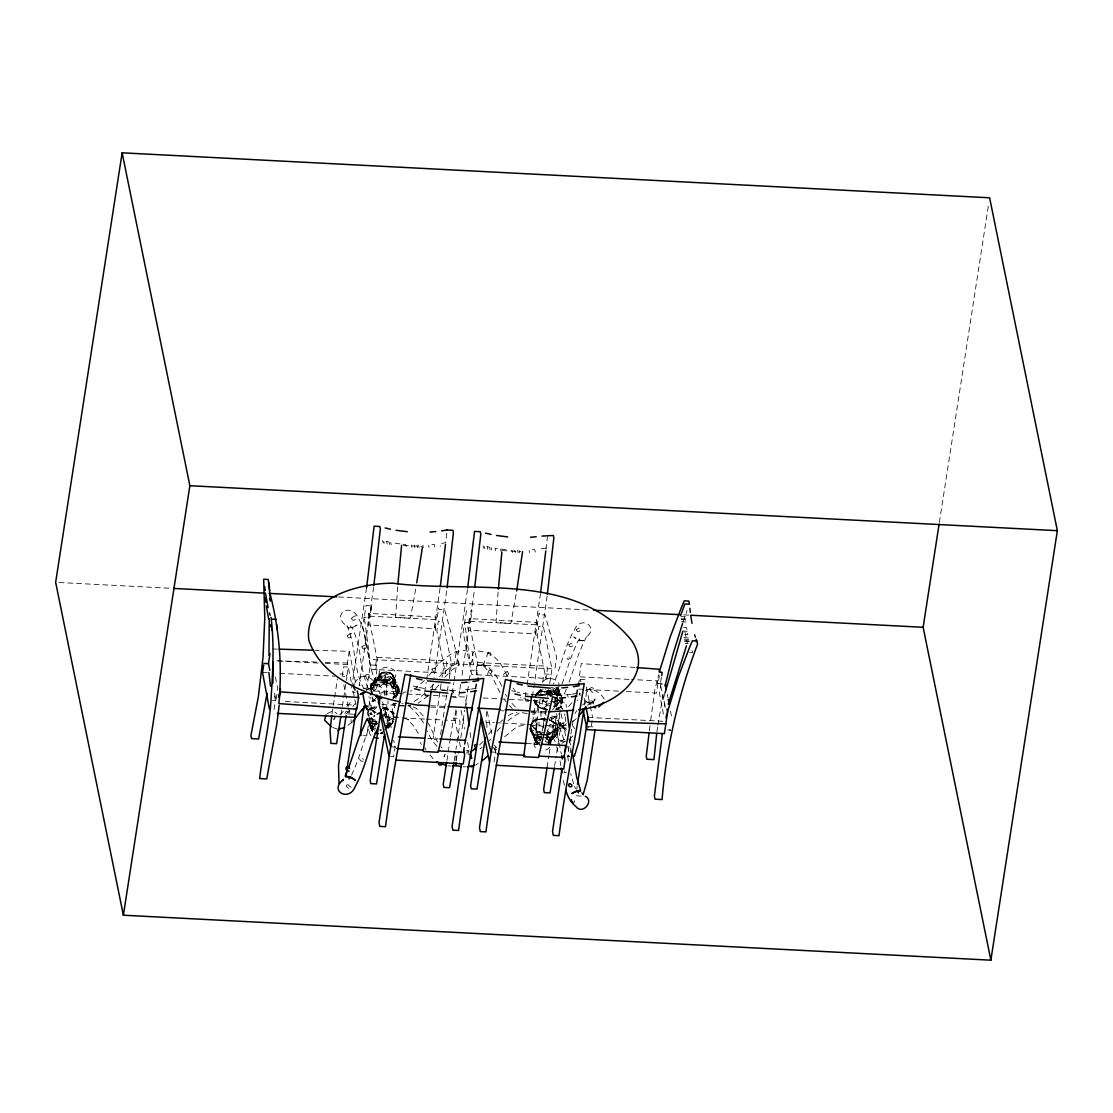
<?xml version="1.0" encoding="UTF-8"?>
<svg xmlns="http://www.w3.org/2000/svg" width="1113" height="1113" viewBox="0 0 1113 1113"><rect width="100%" height="100%" fill="white"/><g stroke="black" fill="none" stroke-linecap="round" stroke-linejoin="round"><path stroke-width="0.75" stroke-dasharray="5 3.75" d="M543.353 727.93L543.367 722.754L536.549 723.13L535.603 741.453L538.066 744.221M534.031 700.091C533.642 706.143 540.974 708.619 545.787 709.704M561.954 699.326L560.368 706.894L555.999 709.412M543.867 726.316L543.909 724.883M391.08 673.435L393.557 676.203L392.875 681.045A6.956 3.645 8.8 0 1 381.689 682.019A6.956 3.645 8.8 0 1 383.693 675.953A6.956 3.645 8.8 0 1 392.875 681.045M550.392 743.484L550.003 741.216L545.815 738.35M557.627 687.417L556.959 692.272M397.661 586.788L395.602 617.381L410.447 618.16L415.719 588.707M498.095 591.991L496.05 622.598L510.895 623.363L516.168 593.925M393.682 698.282L394.865 691.91L399.957 692.063M446.814 533.169L445.701 542.713L440.011 543.701L440.511 546.191M460.838 737.641L464.636 710.233M545.968 549.502L547.443 536.786M649.408 730.615L650.451 722.114M650.66 720.417L654.847 689.74L658.59 674.728M373.648 587.094L359.151 685.761M446.703 590.878L434.056 677.873M474.096 592.311L461.714 677.622M547.137 596.095L534.504 683.09M366.553 587.817L351.597 688.279L352.39 692.147L355.242 692.286M440.052 588.165L426.724 679.473M467.446 589.584L454.118 680.892M540.501 593.382L527.172 684.676M656.948 731.811L657.644 726.914M657.88 725.286L663.251 694.303M348.272 712.25L346.268 711.11L344.821 713.711M274.048 709.551L275.44 700.494L274.174 693.789M332.022 713.976L334.345 698.95M334.61 697.281L337.448 678.916M342.164 676.579L343.667 666.84L348.23 667.077L346.727 676.815L343.291 676.634M351.263 681.977L347.409 663.014L349.218 651.328L315.021 650.27M341.065 714.796L342.122 708.007M342.387 706.31L346.853 677.441L346.213 674.325L339.827 673.991M369.502 616.171L436.853 619.663L438.661 607.976L438.953 609.423L444.657 609.729L456.205 652.121L454.396 663.807L369.933 659.439L364.257 617.145L366.066 605.458L371.603 605.931L369.794 617.618L368.765 617.562M368.82 613.374L367.888 624.922L435.322 628.72L436.254 617.172L368.82 613.374L369.794 617.618L364.257 617.145M371.561 605.736L369.753 617.423L364.146 617.131L362.643 626.869L371.283 669.316L450.042 673.407L449.151 669.038L443.447 668.746L442.153 677.094M366.511 689.99L370.392 664.948L376.097 665.254L376.987 669.623L373.565 691.688M371.032 684.926L370.49 690.742M370.629 689.211C371.728 681.713 377.905 671.64 386.42 672.085M368.723 707.367L370.281 697.35M369.627 717.162L366.734 735.846L361.029 735.554M370.685 710.372L373.314 693.385M379.296 678.304L380.423 673.546L371.088 686.846L374.121 691.062L397.731 691.827L398.357 687.737L393.585 676.217M372.285 724.73L371.617 729.572L372.855 731.505L367.234 718.372M393.056 716.758L395.63 700.063M395.894 698.394L396.673 693.385M393.682 717.259L391.915 722.838L387.199 725.175M398.412 689.67L397.091 695.5L392.875 698.31M398.565 689.837L398.009 693.956L395.379 697.197M441.124 683.772L433.444 736.208L434.084 739.338L438.355 739.561M440.581 734.538L448.205 685.288M449.249 678.499L451.544 663.668L442.946 621.402L438.383 621.165L436.866 630.904L445.478 673.17L446.981 663.431L446.48 660.927L376.848 657.324L375.345 667.063L375.846 669.553L377.349 659.814L368.723 617.367M446.911 760.513L450.32 738.434M450.584 736.736L453.478 718.052L459.182 718.358L460.072 722.727L455.94 749.439M537.162 624.88L536.689 622.376L469.269 618.591L467.863 627.635L468.336 630.139L535.77 633.937L539.109 613.193L539.388 614.64L545.106 614.933L556.653 657.338L554.844 669.024L470.382 664.642L464.705 622.348L470.201 622.626M455.871 709.997L454.619 718.122L459.113 740.187M456.636 710.873L455.12 720.612L444.936 720.083M464.705 622.348L470.243 622.835L472.009 610.94M454.132 761.125L454.897 756.117M464.886 708.564L469.032 681.852M469.283 680.182L470.841 670.165L476.545 670.457L477.435 674.826M473.498 664.238C470.173 649.769 473.679 649.505 486.729 652.635C497.72 656.559 504.05 668.064 508.015 678.415M475.334 688.404L476.114 683.312M486.687 711.597L485.95 722.212L494.436 722.657M486.951 727.485L486.576 719.777M494.033 761.988L495.549 752.249L494.172 745.487M530.706 724.827L530.038 729.098C531.054 734.079 536.577 735.846 540.876 737.029M530.136 728.945L531.04 722.949C534.56 717.732 542.031 718.219 547.513 719.221M543.408 732.674A12.744 6.692 8.8 0 1 532.348 723.937L535.965 700.564M541.308 690.644L533.892 741.425L534.518 744.541L540.236 744.834M542.601 682.297L543.895 673.949L549.599 674.241L550.49 678.61L471.731 674.534L463.091 632.073L466.514 610.661L472.051 611.148M542.059 734.232A6.956 3.645 8.8 0 0 535.909 736.597L535.645 742.427L539.596 744.903M541.015 739.742L548.639 690.505M549.697 683.702L551.992 668.871L543.394 626.605L538.831 626.369L537.315 636.107L545.913 678.374L547.429 668.635L546.914 666.144L477.296 662.527L475.78 672.266L476.294 674.77L477.797 665.031L469.157 622.57M548.89 743.247L549.502 739.352M558.935 684.676C559.936 692.481 549.961 692.453 545.273 689.698M547.081 767.414L548.932 755.532M549.196 753.835L553.926 723.269L559.63 723.561L560.521 727.93L555.86 757.981M546.706 733.022A12.744 6.692 8.8 0 0 557.446 728.319L561.063 704.946M558.253 727.304L557.251 733.453L549.502 742.761L554.037 736.305M557.683 731.422L557.641 725.342L550.879 720.264M554.58 766.328L555.61 759.65M573.056 720.528L568.061 752.791L568.687 755.922M576.993 695.069L578.05 688.265M578.565 684.954L579.817 676.829L629.833 679.431M570.19 752.931L570.955 747.922M584.603 705.127L586.927 690.102M576.715 789.354L577.23 785.959M592.13 720.89L591.128 727.387L588.081 727.234M657.936 683.354L656.433 693.093L625.381 691.479M659.355 675.577L658.061 683.925L657.435 680.864L631.558 679.514M661.372 677.358L660.343 684.036L665.115 707.478M939.358 522.498L988.553 204.667M432.206 689.545L432.999 684.551M459.599 690.964L458.542 697.642L452.838 697.35M459.864 689.309L460.657 684.3M532.39 696.432L534.24 684.745M424.651 692.077L426.209 682.631M452.045 693.496L453.867 682.464M525.099 697.281L526.393 689.406M455.954 760.318L457.137 755.226M530.651 725.203L532.32 721.502M458.751 665.059L457.332 658.757L457.735 659.661A6.97 1.21 64.5 0 1 458.639 664.948L464.33 664.211L470.34 664.948L472.761 658.729L472.942 651.898L463.161 650.451L452.991 652.51L439.232 662.986L427.392 677.316M475.668 689.197L476.698 684.412M576.117 694.415L577.146 689.615M384.486 695.333L384.597 691.103L375.902 681.949L376.361 682.617C365.76 662.903 369.711 638.5 358.817 618.856C350.804 600.867 329.893 614.724 347.381 626.424L346.936 625.77C356.341 645.665 353.002 669.581 364.062 688.905M382.733 706.685L383.192 703.694L382.135 701.496M665.101 692.731L663.501 698.352L665.157 706.463M444.936 754.364L444.087 756.826L444.546 755.991A6.97 2.922 -54.8 0 0 445.144 754.489M683.145 621.708L687.124 610.564M565.807 728.625L566.308 730.142M546.706 733.467L550.072 724.16L556.097 727.499L549.279 743.178M569.133 682.158L579.609 651.55L586.454 636.594L585.772 637.568C599.921 627.231 580.986 614.821 574.489 629.708C564.388 646.514 561.369 666.423 553.398 684.203M385.543 729.683L391.053 715.395L386.628 721.808M566.28 689.392L563.693 695.514M383.735 716.828L385.71 712.278L385.001 712.07M554.566 701.76L554.622 701.663A12.146 3.534 -70.4 0 0 554.97 700.828A80.72 23.484 -70.4 0 0 561.091 686.401M383.609 680.029L385.446 675.939L381.328 674.631A6.956 2.421 45.6 0 0 381.3 677.094M593.605 704C594.467 698.602 584.728 700.981 591.212 704.028M371.909 683.159L370.685 691.145M535.27 696.321L537.899 693.065L540.403 691.966M546.859 710.442L545.662 713.53L545.968 716.216M548.639 742.232L556.097 727.499L545.481 737.752L552.243 737.293L556.959 734.956L558.976 727.471L556.709 723.603L549.085 719.819M372.076 688.808L380.465 673.56L372.076 688.808L373.926 690.672L391.553 677.998L398.51 687.904M534.63 696.195L540.334 690.45M551.144 689.559L547.067 695.736M384.027 715.075L385.71 712.278M543.074 681.462C546.747 676.634 556.472 678.234 559.004 683.563M549.794 747.38L546.511 749.8L542.615 750.134M385.056 729.307L387.644 725.356L386.684 712.501L384.43 711.805M384.778 729.697L387.644 725.356L390.413 724.424M561.049 699.854L552.451 709.802M571.804 702.818L567.046 708.564M385.348 717.955C388.159 714.88 386.044 710.038 382.858 708.132M543.673 699.326C540.459 702.957 543.687 708.578 547.763 709.913M578.023 699.854L577.271 700.494M335.152 717.37L333.747 719.638L334.137 718.748A6.97 5.815 83.4 0 1 334.999 717.37M385.696 728.319L393.821 721.266M393.724 721.419L390.44 724.646L387.686 725.565M557.321 733.077L547.443 744.792L557.321 733.077L548.389 744.082M557.251 733.453L549.293 742.969L557.363 733.3L557.641 731.199L555.526 727.332L548.709 726.719M574.503 802.278L574.545 800.678M346.936 706.254L352.543 700.007M354.657 683.382C361.28 669.358 378.323 678.582 376.597 692.077M494.645 748.91L496.092 747.018M540.459 689.963L535.423 696.488C537.913 690.853 545.523 691.062 550.712 691.716M488.454 734.357L491.696 730.504M540.375 689.796L535.228 696.098L540.96 690.519M535.576 694.442L539.346 690.616M572.819 735.916L570.579 738.322M444.713 677.386L451.628 670.263L459.001 664.976M380.98 675.16L376.319 680.739L379.811 693.761L386.893 694.985L386.726 683.41L385.446 675.939L386.893 694.985M388.646 727.582L392.583 722.935L386.03 723.186M387.727 728.709L392.75 722.81M438.981 684.871L433.847 690.477M343.333 711.416L339.771 714.616M366.928 690.088L369.516 688.279L368.709 688.822A6.97 6.664 -67.1 0 1 367.04 689.392A7.012 6.664 86.3 0 1 365.398 689.504M483.056 741.397L478.896 745.682M540.988 689.823L535.228 696.098L540.807 690.408M377.154 696.961L373.551 700.731M373.064 710.762L376.584 707.478M540.835 689.531L536.104 694.331L559.728 695.096M424.345 680.544L415.845 687.959M504.69 736.736L517.044 726.539L524.32 725.12M387.644 727.582L393.765 721.641M369.266 719.847L371.631 717.565M543.116 689.629L537.398 692.982L540.598 689.963M383.15 710.734L387.95 705.433L388.006 700.828M555.47 716.549L549.252 721.614M387.894 727.137L392.583 722.74L388.618 726.024M385.974 726.733L393.96 719.36M351.931 722.337L345.99 726.9M587.247 705.35L591.198 702.971M576.27 718.664L572.694 721.655M383.178 731.644L380.841 733.731L382.455 733.439M387.853 727.471L392.513 723.311L387.407 722.852M540.807 690.157L536.104 694.331C542.657 688.808 553.258 690.491 559.756 695.319L556.987 691.103L543.047 695.555M537.398 692.982L541.294 689.67M372.062 683.326L373.662 681.671M396.938 695.333L392.68 697.921M546.594 742.969L556.013 735.123M428.157 695.722L418.029 703.319M500.864 721.558L502.867 719.902M347.131 784.721L346.213 786.168L349.468 789.117M327.236 713.628L333.051 710.845L337.016 713.586M388.646 726.399L392.513 723.311M496.676 749.536L495.549 750.232L492.669 746.628M377.251 680.641C381.119 677.9 385.376 672.447 390.802 674.395A6.956 5.106 -32.2 0 1 393.209 677.483L396.437 693.176L393.877 694.234L390.635 683.132L377.251 680.641C388.103 675.521 410.502 689.253 393.279 698.129M579.122 694.317L580.318 693.385M374.817 699.813L373.008 701.148L374.288 700.216M554.733 717.064L556.013 716.132L554.302 717.398M387.908 726.316L392.833 722.587M556.319 734.803L548.876 740.368L531.611 725.551L530.038 729.098L536.508 743.359L537.732 744.207M546.553 706.059L548.208 704.863M381.759 672.878L374.691 681.699L380.799 673.588L384.667 672.099M387.825 726.427L392.583 722.935M420.436 742.427L421.326 744.569M568.771 739.686L570.051 738.754M564.249 770.864L564.208 772.853L566.517 772.074M508.349 715.812L510.992 713.962L517.114 712.32M547.387 705.461C540.473 708.285 537.704 718.428 545.996 721.266M363.2 761.125C357.996 762.572 359.207 753.696 363.436 759.414M368.779 709.468L376.792 706.922M368.681 709.621L370.754 708.285M368.723 709.844L376.82 707.131M532.209 721.655L537.148 719.235L543.965 718.859M556.11 734.97L551.172 737.39L544.368 737.766M519.215 713.071L519.117 713.127A12.146 10.17 -9.7 0 0 518.38 713.642A80.72 67.643 -9.7 0 0 505.845 722.49M476.03 764.77L478.131 763.504M373.439 700.773L372.368 701.273L374.914 700.8M555.582 716.508C557.683 715.617 553.078 717.621 550.865 715.311M561.842 743.206L565.794 741.147M369.099 690.088L370.504 689.587M566.169 725.384L561.759 725.843M373.815 681.852L376.166 680.572L382.872 679.96M556.89 709.092L561.133 706.505L562.621 700.842L557.599 687.403M556.917 709.315L561.175 706.727L562.594 699.131M557.07 709.482L561.328 706.894L562.761 699.312L544.048 705.141L537.941 701.858M585.508 690.519C592.812 686.985 601.479 693.218 604.47 699.646M548.932 718.191C556.737 715.645 561.606 725.954 565.668 731.213M381.411 672.864C385.543 671.362 391.859 671.807 393.919 676.245L396.437 693.176L398.259 691.716L393.571 675.327L387.839 672.28M559.769 724.591L559.825 724.577A12.146 6.636 75 0 0 560.284 724.354A80.72 44.144 75 0 0 565.682 722.031M369.836 708.271L375.791 706.825M566.42 723.687C558.545 729.224 564.221 727.206 559.505 729.001L560.312 728.459A6.97 6.664 -67.1 0 1 566.976 728.932M534.282 720.32L540.32 718.956L547.443 719.596M395.685 684.092L389.8 681.017L371.088 686.846L381.815 673.935A6.956 5.579 46.8 0 1 386.35 673.421L390.649 676.454L395.532 683.925M411.991 690.742L410.433 691.173M555.443 690.199L550.796 691.396M540.487 736.027L535.812 737.335L530.108 728.723L530.428 726.845L531.68 725.189L547.012 726.566M546.733 734.274L557.641 731.199L549.53 738.183L545.203 738.197M379.408 680.099L376.319 680.739L380.27 674.45C376.097 679.18 368.528 685.566 372.187 692.689M540.125 695.514L554.191 692.578L546.942 691.173L550.81 694.637M554.441 706.059L557.53 705.419L557.265 687.389L559.129 695.235M468.712 752.652L466.305 753.028M548.194 689.768L553.342 694.415L556.597 705.517L553.467 706.129L559.408 709.913M380.646 733.69L382.218 733.397M375.318 725.648L371.923 726.552L370.184 728.389L369.502 733.397L370.949 735.637M380.507 733.704L382.093 733.439M539.666 737.529L535.158 739.269L533.934 744.166L534.323 746.433L538.511 749.299M382.733 672.349L384.333 672.085M409.918 705.336L407.928 705.642M546.135 547.999L540.445 548.904L540.96 551.408M471.425 689.017L476.002 688.293M571.873 694.22L576.451 693.496M540.681 741.175L538.483 736.222L541.558 735.735M373.62 707.214L376.89 706.769M384.486 725.634L387.755 725.189M406.148 691.994L403.407 692.258M470.312 689.197L462.897 690.018M570.746 694.401L555.011 695.736M553.718 702.734L558.698 703.764L562.844 709.607M564.611 741.383C552.493 741.397 553.022 725.954 551.144 717.342L551.547 718.887L550.893 716.814M374.246 729.349L372.048 728.862L370.448 722.699L368.097 720.987M441.722 690.45L457.429 690.408M377.836 723.52L372.911 723.714L376.055 724.953M484.739 666.645L485.379 666.576A6.97 2.922 -54.8 0 1 484.475 661.289L484.934 660.454L484.099 662.917A7.012 2.56 -62.9 0 0 484.739 666.645C481.512 664.002 475.682 666.339 473.512 664.211M540.181 742.705L537.704 742.427A6.956 3.589 -32.2 0 1 536.591 739.895M465.86 766.829L462.883 766.774M404.047 706.032L397.605 705.712M545.607 737.418L551.241 737.015L556.083 734.747L534.532 734.343L540.848 736.82M450.988 765.994L448.01 765.841M272.295 648.949L277.415 649.102M316.635 662.068L275.607 660.788L318.527 663.07M325.177 662.332L347.409 663.014M428.296 696.07L425.444 695.931L424.916 693.357M528.731 701.287L525.879 701.134L525.364 698.561M403.309 545.453L422.147 546.427M502.046 550.573L520.87 551.547M59.114 582.502L171.889 588.346M338.449 596.971L588.29 609.938M683.702 614.877L688.905 615.155M680.836 616.546L685.399 616.783M681.059 618.731L685.622 618.967M681.142 619.551L685.705 619.788L686.165 623.809M681.393 621.764L685.956 622M683.632 627.482L686.679 627.635L687.806 634.688L684.759 634.535M682.659 631.029L687.222 631.266M469.95 621.388L537.301 624.88M469.199 622.779L470.131 622.821M683.855 637.666L688.418 637.902M684.175 639.168L688.738 639.405M684.495 640.671L689.072 640.907M684.676 641.352L689.239 641.603M685.177 643.439L688.224 643.592M689.726 652.274L692.773 652.427L691.966 650.604M325.399 663.418L347.729 664.586M580.318 679.333L584.895 679.57M262.529 672.489L267.329 672.725M279.739 673.337L334.707 676.189M618.494 691.131L578.816 689.072L580.165 695.695M431.399 689.281L451.948 690.352L452.17 691.827M531.847 694.498L552.396 695.555M380.883 692.689L465.359 697.072L466.486 705.531M483.056 697.99L531.318 700.494M533.044 700.578L565.794 702.275L566.475 707.353M430.731 705.725L446.327 706.532M531.291 710.943L546.886 711.75M381.94 704.529L410.28 706.004M430.648 707.061L445.937 707.854M500.53 710.678L503.925 710.859M531.096 712.264L546.386 713.057M272.393 700.327L275.44 700.48M285.262 701.496L354.254 705.072M588.067 717.412L663.64 721.321M383.275 714.421L386.128 714.56L387.018 718.928M667.772 729.947L670.972 730.114L667.925 729.933M347.952 713.934L352.751 714.184M588.04 726.608L594.425 726.942M424.554 719.026L385.501 717.009L384.987 714.504L386.503 704.766L391.317 728.445M426.251 719.109L443.238 720M496.134 722.74L501.226 723.005M502.923 723.088L525.002 724.229M526.699 724.326L543.687 725.203M545.384 725.286L555.568 725.815L557.084 716.076L556.57 713.586L555.067 723.325L561.286 753.891M427.795 738.364L438.16 738.907M526.519 743.484L540.334 744.194M390.635 746.781L396.339 747.087M491.083 751.998L496.788 752.291M466.472 750.913L469.227 751.052L463.69 750.579M566.92 756.117L569.661 756.27L564.138 755.783M390.552 756.617L393.599 756.77L395.101 747.032L393.724 740.27M581.097 796.087L576.826 795.878L576.186 792.748M352.098 722.824L351.207 722.643L351.04 719.596M533.336 700.23C539.875 698.714 538.956 716.633 532.278 713.962M396.743 703.319L392.819 703.861L392.235 716.522L400.75 717.37M531.43 711.569C538.136 709.844 537.217 727.763 530.678 725.314M541.628 738.016L535.77 737.418L530.108 728.723L530.748 730.907L534.56 734.552M635.008 667.466L581.306 663.585L579.497 675.271L580.847 681.866M542.17 695.653L530.887 694.623M377.182 721.92L368.667 721.154L376.166 725.022M382.719 679.779L389.8 681.017M495.535 550.796L495.035 548.292L506.206 549.752L506.707 552.257M402.948 544.229L405.758 544.549L406.273 547.039M430.439 689.42L436.059 690.046M528.508 699.938L520.327 697.378L520.954 697.809M527.228 713.656L521.232 712.376M401.807 703.625L403.184 703.792M386.044 672.043L388.214 672.322M547.958 719.485C542.532 718.553 535.033 718.122 531.722 723.436L530.859 729.224C534.727 733.94 533.016 742.83 539.735 744.959M400.137 543.923L394.586 543.088L395.087 545.593M528.105 694.206L517.128 692.105M375.206 712.612L368.236 707.743M589.487 703.11C587.149 702.136 591.629 704.348 589.278 702.985L590.808 704.112M419.392 687.528L424.888 688.585M559.922 695.486L544.702 692.578L557.084 689.517L560.994 696.042M549.112 719.276L555.095 723.603L561.258 725.732M337.322 729.098L332.37 727.346M559.839 725.439L563.261 726.163M418.043 687.222L411.323 685.538M546.733 709.51L540.111 707.367L535.673 703.889M543.283 708.87L546.928 709.899M511.757 690.742L514.429 691.479M539.235 744.903L540.974 745.362M538.483 736.222L539.179 736.416M382.9 707.381L391.651 711.499L393.932 715.367M537.412 736.152L540.779 737.182M384.013 707.409L390.329 709.885L394.085 713.906M383.915 707.562L390.232 710.038M383.957 707.771L392.569 711.986M376.695 721.794L367.22 718.873L372.827 731.519M377.349 724.994L368.737 720.793M564.848 739.143L560.715 741.202L561.369 742.941M404.701 718.344L408.694 719.902L408.068 719.471L414.69 727.401L419.796 736.096M409.64 705.475L410.558 705.795M542.114 733.829L530.038 729.098L538.205 743.178A6.956 6.163 -16.2 0 0 539.735 743.943M543.631 734.427L551.172 737.39M373.008 711.11L376.041 712.292M383.582 715.242L394.155 719.388M557.182 693.691L554.037 692.397L557.53 705.419L556.319 687.917M540.139 707.59L543.436 709.037M389.564 672.753L391.122 673.448L389.592 672.767M398.551 688.126L379.269 679.473L393.014 680.238L398.565 688.516L392.986 680.307L398.551 688.126L393.181 675.243M413.215 706.866L416.679 708.591L424.415 717.398M368.041 718.01L377.001 722.365M550.921 720.473L557.669 725.565M550.824 720.626L556.069 723.798L558.183 727.679M375.707 701.051L371.032 697.281M537.565 705.962L540.292 707.757M381.022 730.657L379.714 729.836A6.956 3.645 8.8 0 0 381.467 729.822M559.269 695.5L550.17 691.632L560.98 702.999L559.505 696.794M368.626 720.946L373.871 724.118L372.006 718.149M542.128 699.799L549.989 706.226M383.86 679.932L398.259 691.716L392.792 676.189L396.437 693.176L393.571 675.327L393.446 694.192L393.098 682.464M547.262 730.545L552.521 736.18L555.234 741.856M347.812 784.54L351.054 787.489M483.905 666.089L491.431 675.034L500.613 694.011M409.487 706.338L409.556 706.421A12.146 10.17 -9.7 0 1 410.113 707.005A80.72 67.643 -9.7 0 1 423.524 722.921M535.715 704.098L537.718 706.129M509.225 705.405L512.342 708.689M572.68 725.926L574.809 728.653M433.194 758.774L428.7 753.557M372.577 731.561L371.269 729.641L370.448 722.699L374.135 724.313L375.638 729.057M554.246 703.889L554.274 703.917A12.146 3.534 -70.4 0 1 554.455 704.181A80.72 23.484 -70.4 0 1 558.016 709.885M374.761 713.363L374.789 713.391A12.146 3.534 -70.4 0 1 374.566 713.099A80.72 23.484 -70.4 0 1 369.516 701.065A66.432 19.324 -70.4 0 0 368.973 696.655M372.493 731.491L371.241 729.572L370.253 713.767M440.762 746.656L441.958 748.047M494.492 745.223L496.384 747.602M392.639 711.61L394.141 713.53M374.274 730.545L368.876 722.073M504.62 699.882L506.081 701.76M394.239 705.503L393.654 703.235M515.528 691.535L513.19 688.196M547.318 690.227L550.685 695.792M554.065 701.357L556.597 705.517M556.069 687.848L560.785 695.653M560.98 706.407L561.495 707.256M561.856 707.854L562.357 708.689M437.59 742.232L428.408 723.269M424.999 747.894L426.14 749.828M368.904 722.448L372.145 728.278L370.448 722.699L371.297 728.681L368.737 722.518M535.868 704.279L534.63 699.994M370.643 690.923L371.631 692.884M562.552 698.922L557.863 687.987L561.119 695.792M368.361 722.073L371.979 730.573L367.234 718.497M530.72 730.698L535.673 742.413L530.372 727.22L536.981 742.051L530.372 727.22L536.508 743.359M559.436 726.719L559.477 726.831A12.146 6.636 75 0 1 559.769 727.707A80.72 44.144 75 0 1 564.722 742.802M569.216 740.215L570.677 745.32M556.667 746.559L558.531 753.696M564.444 713.962L564.848 715.506M564.444 785.277L563.248 780.422M565.154 716.73L566.225 723.881M684.982 631.892L687.278 643.119M657.574 683.34L663.904 684.161L660.858 683.994L659.453 693.037L663.557 714.796M586.301 686.985L589.946 704.404M590.28 706.059L592.631 717.648M584.2 698.366L585.535 704.974M567.616 694.776L568.117 697.281M535.242 552.09L534.741 549.585L529.009 550.059L529.51 552.549M561.133 713.823L565.627 735.888M567.7 746.086L569.077 752.875M518.992 550.337L519.507 552.827M535.297 631.433L536.188 635.801M517.559 550.337L518.074 552.841M514.721 550.253L515.222 552.744M511.869 550.156L512.37 552.646M500.586 549.126L501.1 551.631M491.153 547.554L491.668 550.059M490.04 549.739L489.539 547.248L484.127 545.982L484.628 548.486M487.091 546.678L487.605 549.182M483.07 545.69L483.585 548.194M469.269 618.591L470.243 622.835M487.285 711.666L492.099 735.331M467.168 689.573L467.669 692.063M434.793 546.886L434.293 544.382L428.561 544.855L429.075 547.346M461.032 710.317L464.831 728.987M467.599 742.566L468.976 749.369M453.13 690.603L453.645 693.093M422.829 545.106L423.343 547.596M459.46 741.884L461.185 750.371M418.544 545.12L419.058 547.624M434.849 626.229L435.74 630.598M417.111 545.133L417.625 547.638M414.273 545.036L414.773 547.54M411.42 544.953L411.935 547.443M390.719 542.351L391.22 544.841M389.592 544.535L389.091 542.045L383.679 540.779L384.18 543.269M386.656 541.475L387.157 543.965M382.635 540.487L383.136 542.991M349.218 651.328L355.59 682.672M353.113 691.062L355.979 705.155M343.847 684.857L348.216 706.379M348.564 708.035L349.899 714.657M275.384 677.038L277.777 688.766L275.968 700.453L273.923 690.408M667.327 694.289L667.953 697.628M670.471 711.012L672.057 719.388M560.048 760.889L560.855 765.688M570.343 736.124L571.47 744.583M470.117 732.604L471.036 739.366M455.857 755.713L456.26 760.958M657.449 680.919L657.686 683.897M537.509 735.985L536.549 723.13L536.549 740.966M534.824 700.383L534.88 702.317M534.671 700.216L534.727 702.15M501.629 686.248A66.432 55.664 -9.7 0 0 487.132 666.061A25.349 21.244 -9.7 0 0 481.679 664.489M515.43 707.061A80.72 67.643 -9.7 0 1 510.728 701.886M506.693 696.307A80.72 67.643 -9.7 0 1 505.497 694.359M552.076 688.891A4.619 2.421 8.8 0 1 554.469 692.203A4.619 2.421 8.8 0 1 549.015 693.135A4.619 2.421 8.8 0 1 545.662 689.99M551.325 687.389A6.956 3.645 8.8 0 1 557.043 691.966A6.956 3.645 8.8 0 1 550.212 694.582A6.956 3.645 8.8 0 1 543.311 690.477M555.944 687.041A6.956 3.589 -32.2 0 1 555.818 690.185M546.998 737.599A4.619 2.421 8.8 0 1 545.356 740.256M540.793 739.978A4.619 2.421 8.8 0 1 538.136 737.376A4.619 2.421 8.8 0 1 541.113 735.498M547.109 735.623A6.956 3.645 8.8 0 1 545.106 741.689M539.833 741.008A6.956 3.645 8.8 0 1 535.909 736.597M548.834 740.98A6.956 4.076 50.6 0 1 548.097 743.206M592.478 703.319A25.349 13.871 75 0 0 589 701.705A66.432 36.326 75 0 0 582.461 704.974M574.962 713.53A66.432 36.326 75 0 1 576.882 710.637M497.01 731.269A80.72 67.643 -9.7 0 1 502.116 725.871M468.99 753.96A25.349 21.244 -9.7 0 1 467.808 754.044M491.042 738.907A66.432 55.664 -9.7 0 1 489.4 740.715M482.082 747.449A66.432 55.664 -9.7 0 1 480.065 748.979M549.585 720.375A12.744 6.692 8.8 0 1 557.446 728.319M532.348 723.937A12.744 6.692 8.8 0 1 546.386 719.582M558.448 699.674A12.744 6.692 8.8 0 1 553.509 709.524M547.026 709.301A12.744 6.692 8.8 0 1 536.772 698.95M550.003 696.209A12.744 6.692 8.8 0 1 556.083 698.185M562.037 683.925A80.72 23.484 -70.4 0 0 566.447 671.389A66.432 19.324 -70.4 0 1 577.48 642.076A25.349 7.374 -70.4 0 1 580.04 638.361M559.018 713.461A80.72 23.484 -70.4 0 1 559.505 716.216A66.432 19.324 -70.4 0 0 563.999 729.168A25.349 7.374 -70.4 0 0 566.169 727.902M561.898 727.888A7.012 6.664 86.3 0 1 565.307 728.125M575.518 788.797A66.432 36.326 75 0 1 574.6 786.362M573.724 783.886A66.432 36.326 75 0 1 570.76 773.772M568.326 760.916A66.432 36.326 75 0 1 568.02 758.356A80.72 44.144 75 0 0 567.602 755.755M439.621 676.565A66.432 55.664 -9.7 0 1 455.37 664.113A25.349 21.244 -9.7 0 1 461.213 663.237M433.569 684.119A80.72 67.643 -9.7 0 1 430.383 687.848M425.083 693.121A80.72 67.643 -9.7 0 1 412.853 702.303M374.678 728.445A6.956 3.645 8.8 0 1 376.681 722.379M375.345 727.095A4.619 2.421 8.8 0 1 377.488 723.631M382.552 732.062A6.956 6.316 22.6 0 1 380.896 732.604M372.048 728.862A6.956 1.92 -25.4 0 1 373.551 726.678M368.111 688.502A80.72 44.144 75 0 1 360.779 660.315A66.432 36.326 75 0 0 353.294 629.875A25.349 13.871 75 0 0 350.205 625.812M436.88 746.322A66.432 55.664 -9.7 0 1 427.392 731.032M381.982 708.021A12.744 6.692 8.8 0 1 393.014 714.991A12.744 6.692 8.8 0 1 385.488 721.321M375.818 720.32A12.744 6.692 8.8 0 1 370.573 717.648M370.379 709.398A12.744 6.692 8.8 0 1 378.684 707.673M372.507 692.564A12.744 6.692 8.8 0 1 378.142 684.578A12.744 6.692 8.8 0 1 394.684 688.669A12.744 6.692 8.8 0 1 391.943 697.364M363.756 688.71A25.349 7.374 -70.4 0 1 365.022 688.112A66.432 19.324 -70.4 0 1 366.72 690.13M351.541 775.205A66.432 19.324 -70.4 0 0 362.574 745.891A80.72 23.484 -70.4 0 1 372.994 718.789M352.918 706.63A66.432 36.326 75 0 0 353.851 705.141A80.72 44.144 75 0 1 354.88 703.819M349.83 710.567A66.432 36.326 75 0 1 346.338 713.697M589.459 689.017C596.025 698.964 594.648 682.909 589.459 689.017M370.657 688.071C377.808 690.825 369.474 675.661 370.657 688.071M379.13 674.214L379.06 675.327C382.093 682.227 397.647 682.519 395.671 672.419C392.945 666.005 378.17 664.934 379.13 674.214M361.906 646.959C364.744 654.054 371.005 639.697 361.906 646.959M450.306 663.877C452.894 669.97 454.382 660.552 450.306 663.877M455.927 651.161C458.514 657.268 460.003 647.836 455.927 651.161M568.757 644.789C571.623 651.481 576.993 638.751 568.757 644.789M576.256 629.694C579.108 636.386 584.478 623.656 576.256 629.694M567.06 658.117C568.966 663.07 570.927 653.164 567.06 658.117M431.927 669.136C436.699 678.415 438.119 664.531 431.927 669.136M365.648 675.146C368.083 687.055 372.563 671.056 365.732 675.062M553.745 731.895C558.503 738.044 560.201 721.391 553.745 731.895M595.065 699.034L593.66 701.301A7.012 5.732 -82.6 0 1 588.04 702.804L586.134 701.427L586.732 702.053A6.97 5.815 83.4 0 0 594.745 699.924L595.065 699.034M488.412 652.371C482.207 663.098 496.175 653.108 488.412 652.371M489.303 670.137C483.376 680.794 496.662 671.069 489.456 669.984M548.57 693.747L547.888 694.721L548.57 693.747M351.541 618.341C354.171 625.631 360.835 610.021 351.541 618.341M347.298 635.954C350.011 643.286 356.299 627.537 347.298 635.954M507.111 671.556C496.857 677.761 513.121 676.662 507.152 671.584M356.939 625.116L354.588 626.563A7.012 2.476 -29.3 0 1 348.967 628.066L348.16 627.704A6.97 1.697 -24.4 0 0 356.104 625.576L356.939 625.116M583.713 640.42L581.988 640.81A7.012 3.409 29.4 0 1 575.727 638.584L573.765 636.873L574.405 637.415A6.97 2.546 26.5 0 0 583.268 640.573L583.713 640.42M376.361 680.961L373.857 682.06L395.713 684.314L386.503 680.544L376.361 680.961M359.889 685.664L359.569 684.732L359.847 685.664M383.164 681.239A4.619 2.421 8.8 0 0 390.593 680.586A4.619 2.421 8.8 0 0 384.5 677.205A4.619 2.421 8.8 0 0 383.164 681.239"/><path stroke-width="1.5" d="M268.873 672.447L270.501 686.262M268.97 655.418L269.235 618.758M273.242 662.04L272.852 683.465M279.864 690.171C281.533 657.825 278.32 625.784 270.264 594.62M279.182 705.294L276.803 724.173L266.744 778.919L259.677 778.544C262.682 751.776 269.847 724.646 271.155 697.295C272.824 670.763 274.396 643.634 271.002 617.353M397.911 583.824L401.598 545.356M498.36 589.041L501.893 552.048M656.726 733.453L653.943 759.609L646.89 759.247L646.25 756.13L649.199 732.312M445.52 544.299L440.289 586.454M545.773 551.088L540.737 591.657M373.843 585.466L380.354 528.981L379.839 526.491L374.135 526.199L366.553 587.817M447.106 587.622L453.408 532.765L452.894 530.275L447.189 529.983M474.695 587.414L480.802 534.198L480.287 531.694L474.583 531.402L467.683 587.873M547.346 594.467L553.843 537.982L553.342 535.478L541.948 536.09M662.291 734.246L654.388 796.087L655.014 799.19L662.082 799.565C666.437 746.406 678.666 693.983 697.587 644.149L696.154 639.21M122.138 152.815L55.65 582.322L123.376 915.206L990.862 960.185L1057.35 530.678L989.624 197.794L122.138 152.815L189.864 485.713L123.376 915.206M263.698 664.934L262.529 672.489L269.471 709.301M269.833 670.304L268.47 663.612L270.014 653.595M278.765 697.225L280.42 688.891L278.862 703.569L356.8 709.218L358.609 697.531L357.273 690.923M279.126 697.253L280.42 688.891M331.757 715.645L330.046 730.476L330.895 743.373L336.599 743.665L340.801 716.494M346.101 715.534L338.505 765.507L339.02 783.329M346.046 775.135L356.494 707.659M363.937 706.685L360.389 732.424L361.029 735.554M380.368 696.028L379.074 704.376L390.635 746.781M381.175 709.398L370.17 780.491L370.81 783.622L376.514 783.914L384.695 733.954M422.425 547.429L416.721 582.822M431.134 690.978L423.246 751.512L438.091 752.277L451.808 693.51M446.647 762.21L443.224 784.275L443.864 787.406L449.569 787.698L453.867 762.795M461.575 763.727L452.087 826.305L452.866 830.159L458.57 830.465C465.151 779.545 475.766 728.778 483.779 678.401C457.513 681.699 430.773 680.502 405.021 674.311L390.482 748.214L379.032 822.521L379.811 826.375L385.515 826.681C392.096 775.761 402.725 724.994 410.725 674.617M463.731 750.774L464.246 747.435M464.761 744.096L465.54 739.088M471.912 710.484L472.441 707.089M481.373 716.229L470.618 785.708L471.258 788.825L476.962 789.117L485.393 737.502M531.583 696.182L523.694 756.715L538.539 757.494L552.605 697.03M547.081 767.414L543.673 789.493L544.299 792.609L550.017 792.901L554.316 767.998M562.023 768.944L552.521 831.508L553.314 835.376L559.018 835.682C565.599 784.762 576.214 733.996 584.228 683.619C557.961 686.902 531.221 685.705 505.469 679.514L490.93 753.418L479.48 827.724L480.26 831.592L485.964 831.884C492.544 780.964 503.159 730.211 511.173 679.82M564.945 750.969L565.724 745.96M583.838 710.136L578.802 741.745L574.391 756.214M577.494 784.262L586.44 726.525M586.565 727.151L588.067 717.412M595.065 730.058L587.261 780.074L583.142 794.585M661.637 675.688L662.152 672.349L659.508 672.21L659.258 669.233L636.733 667.591M665.866 723.909L664.364 733.648L587.066 729.641L582.864 708.939M990.862 960.185L923.136 627.287L939.094 524.209M516.669 590.975L522.581 551.631M563.985 757.216L575.783 696.015M267.106 693.274L258.619 738.962L251.552 738.601L250.926 735.47L258.397 696.474L263.03 657.338L264.783 618.202L263.67 579.219L268.233 579.456L270.57 600.533M466.083 737.849L475.334 690.797M665.004 686.178L672.628 655.418L682.603 623.308M353.92 684.425L353.684 687.138L355.117 690.06M665.936 717.69L666.715 714.685M659.397 671.737L669.97 637.512L681.17 608.129L684.245 600.853L688.822 601.09L689.448 604.206L684.885 603.969L680.711 615.364M667.118 713.196L678.095 677.469L689.295 648.086L692.383 640.81L696.947 641.046M665.101 692.731L682.756 631.53M686.443 645.804L668.217 704.181M348.606 767.873L358.97 737.571L366.789 719.304M347.757 769.987L345.113 776.206M571.845 786.307L571.706 784.957M374.455 715.52L374.413 715.617A12.146 3.534 -70.4 0 0 374.051 716.452M340.008 728.305L337.893 730.851M378.629 726.441C368.82 745.738 365.718 767.859 355.089 786.766C349.134 802.139 328.641 791.023 343.249 779.712L342.567 780.686L343.472 779.309M326.026 714.949L324.537 720.125L331.243 726.664M603.705 702.331L598.669 707.047M473.136 766.314L471.008 766.927M370.253 714.129L371.158 712.918M571.567 799.746L571.359 801.11L573.167 802.515M585.48 707.256L578.607 716.369M458.194 752.917L459.126 752.221M353.03 721.224L360.751 711.137L367.234 706.254M442.39 764.075C441.277 766.189 436.797 764.812 439.009 762.822M488.023 755.977L482.277 760.68M475.821 748.298L470.799 751.845M383.693 737.307L384.806 736.486M381.189 712.153L377.084 714.115M365.05 692.495L361.043 693.58M372.215 693.983L370.42 694.749M360.069 694.554L364.034 692.676M571.428 786.738C567.338 787.962 568.131 780.936 571.484 784.776M344.682 727.554L338.213 729.265M474.695 765.257L467.363 766.746M578.677 709.816C611.427 706.755 655.571 677.483 631.739 640.685C575.059 570.385 470.145 593.563 392.778 583.198C359.304 583.323 303.891 596.86 308.788 640.1C321.657 678.026 364.424 694.192 400.402 701.913M441.499 530.873L447.189 529.983M472.886 681.504L478.576 680.6L478.075 678.095M470.813 691.688L476.503 690.783M573.334 686.707L579.024 685.803L578.51 683.312M571.261 696.891L576.951 696.001M367.04 706.296L364.021 706.129L366.664 706.95M573.71 710.275L548.626 711.833M430.049 532.028L435.781 531.569M530.498 537.245L536.229 536.772M461.45 682.645L467.168 682.186M459.377 692.843L465.095 692.369M561.884 687.862L567.616 687.389M559.811 698.046L565.543 697.587M452.49 765.967L456.149 765.702L456.33 762.572M279.126 649.157L313.323 650.215M450 682.937L427.462 680.892M550.448 688.14L527.91 686.095M447.927 693.121L425.389 691.076M548.375 698.338L525.837 696.293M189.864 485.713L1057.35 530.678M173.628 588.429L265.576 593.201M269.054 593.382L336.71 596.888M593.493 610.202L680.238 614.696M690.644 615.239L923.136 627.287M271.795 619.176L276.358 619.412M428.992 705.642L416.86 705.002L405.341 702.846M448.066 706.63L472.343 707.882M477.547 708.146L500.085 709.315M505.274 709.593L529.551 710.845M277.36 713.363L354.977 717.398L354.337 714.268M398.44 736.848L424.345 738.183M439.885 738.99L465.791 740.34M498.888 742.051L526.519 743.484M542.059 744.291L566.239 745.543M263.934 663.431L268.497 663.682M497.205 753.738L524.849 755.296M538.678 756.061L564.597 757.522M396.757 748.52L422.676 749.981M438.23 750.858L464.149 752.318M496.273 765.285L563.693 769.083L565.098 760.026L564.138 755.783M395.825 760.068L463.258 763.866L464.65 754.823L463.69 750.579M280.671 691.883L358.609 697.531M507.695 536.939L496.523 535.478M407.247 531.722L396.075 530.275M595.761 707.826L593.632 707.172M378.559 733.704L375.373 733.05M378.253 738.239L374.149 737.418M461.394 766.634L456.427 765.716L455.746 763.448M446.55 765.647L436.588 761.946M485.616 533.169L491.028 534.421M385.168 527.952L390.58 529.218M517.002 683.785L522.414 685.052M514.929 693.983L520.341 695.235M416.554 678.582L421.966 679.834M414.481 688.766L419.893 690.032M381.536 698.227L376.055 696.362M381.564 698.435L376.097 696.585M375.234 733.008L377.321 733.495M476.587 744.444L474.402 745.14L475.808 749.508M370.323 713.503L371.867 714.309M585.285 796.296C594.704 800.817 582.322 815.412 575.95 806.535C570.76 802.459 567.491 796.393 565.849 790.077M349.552 768.54C346.63 763.393 343.319 770.419 349.079 771.226M378.156 701.969L379.797 703.875M583.282 794.585L581.876 792.887M362.81 693.385L364.591 703.319L367.527 710.011M366.664 708.578L367.179 709.426M379.338 703.11L376.904 695.013M271.614 628.97L272.407 630.793M455.217 751.971L455.523 753.07M580.485 790.16L576.729 777.347L571.985 750.482M694.637 634.827L695.375 637.137M269.485 612.971L270.222 615.28M270.097 624.588L270.849 626.897M479.522 709.593L491.083 751.998M268.094 607.656L265.701 594.384M268.706 619.273L266.313 606.001M470.298 753.376L471.689 758.523L471.286 757.619A6.97 1.21 64.5 0 1 470.201 754.642M666.993 709.051L667.633 712.167L665.824 723.853L588.902 721.474L585.883 706.616M561.634 755.588L562.315 758.983M480.872 719.471L489.47 761.751M380.423 714.268L389.021 756.534M665.421 684.245L666.381 689.267M668.273 699.298L669.219 704.32M691.98 623.294L690.853 616.24M561.856 773.09L561.202 768.095M566.934 710.734L569.202 727.665M466.723 707.228L469.213 725.829M689.879 608.394L690.352 612.414M269.763 590.794L268.859 582.586M269.916 598.391L270.222 601.076M264.727 586.537L265.2 590.558M265.339 598.154L265.812 602.175M276.622 624.393L276.887 629.374M578.607 792.859A25.349 13.871 75 0 1 577.327 791.357M368.89 715.937A12.744 6.692 8.8 0 1 368.765 710.762M350.525 776.804A25.349 7.374 -70.4 0 1 348.995 778.919M362.796 709.134L361.711 710.122L362.768 709.218M572.652 793.013L571.873 793.555L572.694 793.096A6.97 1.697 -24.4 0 1 580.638 790.967L579.831 790.606A7.012 2.476 -29.3 0 0 574.211 792.108L572.652 793.013M345.809 776.624L347.033 776.471A7.012 3.409 29.4 0 1 353.294 778.697L355.256 780.408L354.657 779.782A6.97 2.546 26.5 0 0 345.753 776.707"/></g></svg>
